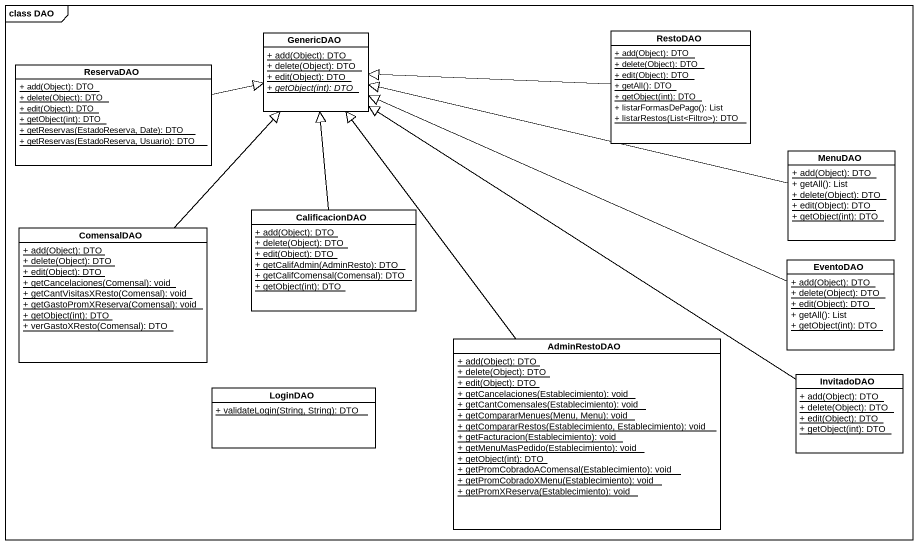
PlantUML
@startuml
mainframe class DAO
hide circle
hide empty members
skinparam classAttributeIconSize 0
class GenericDAO {
  {static} + add(Object): DTO
  {static} + delete(Object): DTO
  {static} + edit(Object): DTO
  {static} {abstract} + getObject(int): DTO
}
class RestoDAO {
  {static} + add(Object): DTO
  {static} + delete(Object): DTO
  {static} + edit(Object): DTO
  {static} + getAll(): DTO
  {static} + getObject(int): DTO
  + listarFormasDePago(): List
  {static} + listarRestos(List<Filtro>): DTO
}
class ReservaDAO {
  {static} + add(Object): DTO
  {static} + delete(Object): DTO
  {static} + edit(Object): DTO
  {static} + getObject(int): DTO
  {static} + getReservas(EstadoReserva, Date): DTO
  {static} + getReservas(EstadoReserva, Usuario): DTO
}
class MenuDAO {
  {static} + add(Object): DTO
  + getAll(): List
  {static} + delete(Object): DTO
  {static} + edit(Object): DTO
  {static} + getObject(int): DTO
}
class CalificacionDAO {
  {static} + add(Object): DTO
  {static} + delete(Object): DTO
  {static} + edit(Object): DTO
  {static} + getCalifAdmin(AdminResto): DTO
  {static} + getCalifComensal(Comensal): DTO
  {static} + getObject(int): DTO
}
class ComensalDAO {
  {static} + add(Object): DTO
  {static} + delete(Object): DTO
  {static} + edit(Object): DTO
  {static} + getCancelaciones(Comensal): void
  {static} + getCantVisitasXResto(Comensal): void
  {static} + getGastoPromXReserva(Comensal): void
  {static} + getObject(int): DTO
  {static} + verGastoXResto(Comensal): DTO
}
class EventoDAO {
  {static} + add(Object): DTO
  {static} + delete(Object): DTO
  {static} + edit(Object): DTO
  + getAll(): List
  {static} + getObject(int): DTO
}
class AdminRestoDAO {
  {static} + add(Object): DTO
  {static} + delete(Object): DTO
  {static} + edit(Object): DTO
  {static} + getCancelaciones(Establecimiento): void
  {static} + getCantComensales(Establecimiento): void
  {static} + getCompararMenues(Menu, Menu): void
  {static} + getCompararRestos(Establecimiento, Establecimiento): void
  {static} + getFacturacion(Establecimiento): void
  {static} + getMenuMasPedido(Establecimiento): void
  {static} + getObject(int): DTO
  {static} + getPromCobradoAComensal(Establecimiento): void
  {static} + getPromCobradoXMenu(Establecimiento): void
  {static} + getPromXReserva(Establecimiento): void
}
class LoginDAO {
  {static} + validateLogin(String, String): DTO
}
class InvitadoDAO {
  {static} + add(Object): DTO
  {static} + delete(Object): DTO
  {static} + edit(Object): DTO
  {static} + getObject(int): DTO
}
RestoDAO -left-|> GenericDAO
ReservaDAO -right-|> GenericDAO
MenuDAO -left-|> GenericDAO
CalificacionDAO -up-|> GenericDAO
ComensalDAO -up-|> GenericDAO
EventoDAO -left-|> GenericDAO
AdminRestoDAO -up-|> GenericDAO
InvitadoDAO -up-|> GenericDAO
@enduml
